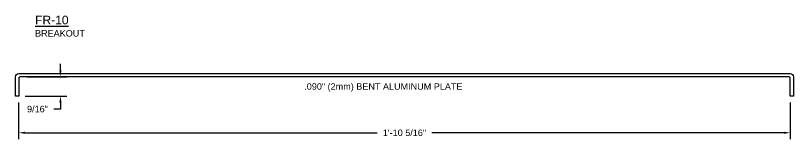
# Model space of a CAD drawing. Header units: inches. Extents: x -5.2 to 61.5, y 1.5 to 13.2.
# Drawn here: x 39 to 61.5, y 6.38 to 10.05 of the extents above; entities that cross this region are included whole.
import ezdxf

# ---------------------------------------------------------------- set-up
doc = ezdxf.new("R2010")
doc.units = ezdxf.units.IN
doc.header["$LTSCALE"] = 0.25
doc.header["$MEASUREMENT"] = 0
for name, color, linetype in [('DIMENSIONS', 3, 'Continuous'), ('METALS', 7, 'Continuous'), ('TEXT', 2, 'Continuous')]:
    doc.layers.add(name, color=color, linetype=linetype)
doc.styles.add('ARIAL', font='arial.ttf')
doc.dimstyles.new('Arial', dxfattribs={"dimtxt": 0.1875, "dimasz": 0.1875, "dimexe": 0.1875, "dimexo": 0.1875, "dimgap": 0.1875, "dimtad": 0, "dimtih": 1, "dimtoh": 1, "dimdec": 4, "dimzin": 3, "dimdsep": 46, "dimlunit": 4, "dimtxsty": 'ARIAL', "dimcen": 0.125, "dimadec": 0, "dimazin": 0, "dimtfac": 1, "dimtdec": 4, "dimtofl": 0, "dimtmove": 0, "dimatfit": 3, "dimfxl": 0, "dimfrac": 2, "dimtolj": 1, "dimtzin": 0, "dimarcsym": 0})

# ---------------------------------------------------------------- blocks, each defined once
blk = doc.blocks.new('*D20')
at = {"layer": 'Defpoints', "color": 0}
for p in [(39.086, 7.721), (61.406, 7.721), (61.406, 6.66)]:
    blk.add_point(p, dxfattribs=at)
at = {"layer": 'DIMENSIONS', "color": 0, "lineweight": -2}
for p, q in [((39.086, 7.534), (39.086, 6.473)), ((61.406, 7.534), (61.406, 6.473)), ((39.274, 6.66), (49.454, 6.66)), ((61.219, 6.66), (51.038, 6.66))]:
    blk.add_line(p, q, dxfattribs=at)
at = {"layer": 'DIMENSIONS', "color": 0}
for points in [[(39.274, 6.692), (39.274, 6.629), (39.086, 6.66)], [(61.219, 6.692), (61.219, 6.629), (61.406, 6.66)]]:
    blk.add_solid(points, dxfattribs=at)
at = {"layer": 'DIMENSIONS', "color": 0, "insert": (50.246, 6.66), "char_height": 0.1875, "attachment_point": 5, "style": 'ARIAL'}
blk.add_mtext('\\A1;1\'-10 5/16"', dxfattribs=at)
blk = doc.blocks.new('*D21')
at = {"layer": 'Defpoints', "color": 0}
for p in [(39.131, 8.284), (39.086, 7.721), (40.294, 7.721)]:
    blk.add_point(p, dxfattribs=at)
at = {"layer": 'DIMENSIONS', "color": 0, "lineweight": -2}
for p, q in [((40.294, 8.471), (40.294, 8.659)), ((39.319, 8.284), (40.482, 8.284)), ((39.274, 7.721), (40.482, 7.721)), ((40.294, 7.534), (40.294, 7.346)), ((40.294, 7.346), (40.107, 7.346))]:
    blk.add_line(p, q, dxfattribs=at)
at = {"layer": 'DIMENSIONS', "color": 0}
for points in [[(40.263, 8.471), (40.326, 8.471), (40.294, 8.284)], [(40.263, 7.534), (40.326, 7.534), (40.294, 7.721)]]:
    blk.add_solid(points, dxfattribs=at)
at = {"layer": 'DIMENSIONS', "color": 0, "insert": (39.63, 7.346), "char_height": 0.1875, "attachment_point": 5, "style": 'ARIAL'}
blk.add_mtext('\\A1;9/16"', dxfattribs=at)

msp = doc.modelspace()

# ---------------------------------------------------------------- linework, layer by layer
at = {"layer": 'METALS'}
msp.add_lwpolyline([(39.08638, 7.72119), (38.99638, 7.72119), (38.99638, 8.28369, -0.41421356), (39.08638, 8.37369), (61.40641, 8.37369, -0.41421356), (61.49641, 8.28369), (61.49641, 7.72119), (61.40641, 7.72119), (61.40641, 8.23869, 0.41421356), (61.36141, 8.28369), (39.13138, 8.28369, 0.41421356), (39.08638, 8.23869), (39.08638, 7.72119)], format="xyb", dxfattribs=at)

# ---------------------------------------------------------------- texts
at = {"layer": 'TEXT', "char_height": 0.25, "width": 6.625, "attachment_point": 1, "style": 'ARIAL'}
for s, insert in [('{\\LFR-10\\P\\H0.75x;\\lBREAKOUT}', (39.56021, 10.04856)), ('{\\L\\P\\H0.75x;\\l.090" (2mm) BENT ALUMINUM PLATE}', (47.34719, 8.51046))]:
    msp.add_mtext(s, dxfattribs=dict(at, insert=insert))

# ---------------------------------------------------------------- dimensions: what is measured, and where the dimension line sits
at = {"layer": 'DIMENSIONS'}
dim = msp.add_linear_dim(base=(40.29445, 7.72119), p1=(39.13138, 8.28369), p2=(39.08638, 7.72119), angle=90, dimstyle='Arial', dxfattribs=at)
dim.commit()
dim.dimension.update_dxf_attribs({"geometry": '*D21', "text_midpoint": (39.62964, 7.34619)})
dim = msp.add_linear_dim(base=(61.40641, 6.66049), p1=(39.08638, 7.72119), p2=(61.40641, 7.72119), dimstyle='Arial', dxfattribs=at)
dim.commit()
dim.dimension.update_dxf_attribs({"geometry": '*D20', "text_midpoint": (50.2464, 6.66049)})

doc.saveas('drawing.dxf')
